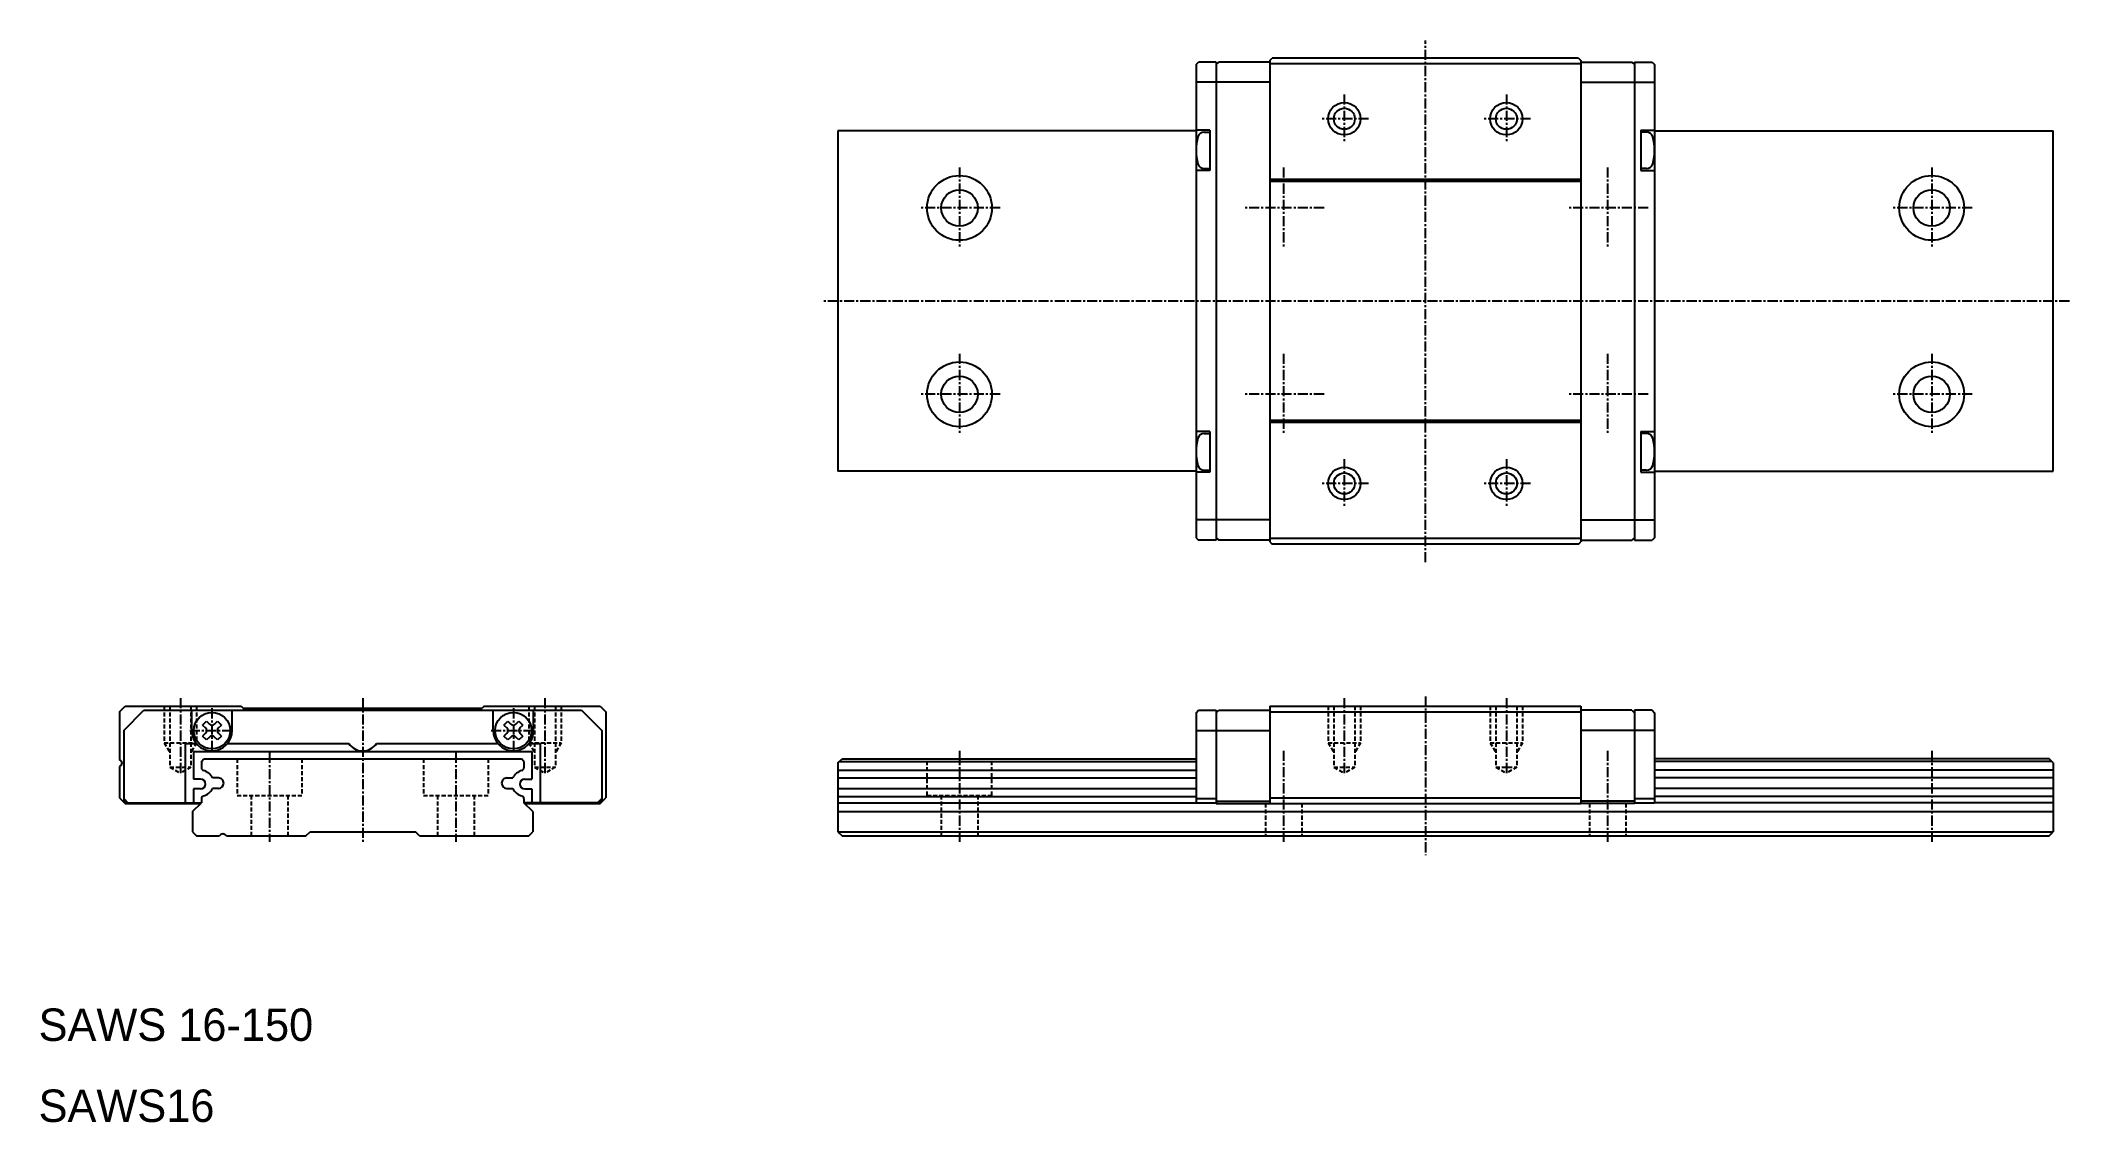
# Model space of a CAD drawing. Extents: x 10 to 261, y 10 to 143.
import ezdxf

# ---------------------------------------------------------------- set-up
doc = ezdxf.new("R2010")
doc.units = 0
doc.linetypes.add('CENTER', pattern=[2, 1.25, -0.25, 0.25, -0.25])
doc.linetypes.add('DASHED', pattern=[0.75, 0.5, -0.25])
doc.layers.get('0').update_dxf_attribs({"linetype": 'CONTINUOUS'})
doc.layers.add('CENTER', color=1, linetype='CENTER')

msp = doc.modelspace()

# ---------------------------------------------------------------- linework, layer by layer
at = {"color": 7, "linetype": 'CONTINUOUS'}
for p, q in [((152.866653, 140.500004), (152.866653, 82.100004)), ((152.866663, 140.500014), (153.166653, 140.800014)), ((155.366663, 140.800004), (153.166653, 140.800004)), ((155.366653, 140.799994), (155.366653, 81.799994)), ((155.366663, 140.500004), (155.666653, 140.800004)), ((161.966653, 140.799994), (155.666643, 140.799994)), ((161.966653, 140.999994), (162.266653, 141.299994)), ((161.966653, 141.000004), (161.966653, 81.599994)), ((200.366653, 140.599994), (161.966653, 140.599994)), ((200.066653, 141.299994), (162.266653, 141.299994)), ((200.066653, 141.300004), (200.366653, 141.000004)), ((200.366653, 141.000004), (200.366653, 81.599994)), ((200.366653, 140.799994), (206.666653, 140.799994)), ((206.666663, 140.800004), (206.966663, 140.500014)), ((206.966653, 140.800004), (209.166653, 140.800004)), ((206.966653, 140.799994), (206.966653, 81.799994)), ((209.166653, 140.800014), (209.466663, 140.500014)), ((209.466653, 140.500014), (209.466653, 82.100004)), ((155.366653, 138.299994), (152.866653, 138.299994)), ((161.966653, 138.299994), (155.366653, 138.299994)), ((200.366653, 138.299994), (206.966653, 138.299994)), ((206.966653, 138.299994), (209.466653, 138.299994)), ((152.866653, 132.299994), (108.666663, 132.299994)), ((108.666663, 132.299994), (108.666663, 90.299994)), ((154.566653, 132.400004), (152.866653, 132.400004)), ((153.872913, 132.150014), (154.566663, 132.150014)), ((154.566653, 132.400004), (154.566653, 127.400004)), ((207.766653, 132.400004), (207.766653, 127.400004)), ((207.766653, 132.400004), (209.466653, 132.400004)), ((208.460403, 132.150014), (207.766663, 132.150014)), ((209.466653, 132.299994), (258.666663, 132.299994)), ((258.666663, 90.299994), (258.666663, 132.299994)), ((154.566653, 127.400004), (152.866653, 127.400004)), ((153.872913, 127.650014), (154.566663, 127.650014)), ((200.366653, 126.299994), (161.966653, 126.299994)), ((200.366653, 126.049994), (161.966653, 126.049994)), ((207.766653, 127.400004), (209.466653, 127.400004)), ((208.460403, 127.650014), (207.766663, 127.650014)), ((154.566653, 95.200004), (152.866653, 95.200004)), ((154.566653, 95.200004), (154.566653, 90.200004)), ((200.366653, 96.549994), (161.966653, 96.549994)), ((200.366653, 96.299994), (161.966653, 96.299994)), ((207.766653, 95.200004), (207.766653, 90.200004)), ((207.766653, 95.200004), (209.466653, 95.200004)), ((153.872913, 94.950004), (154.566663, 94.950004)), ((208.460403, 94.950004), (207.766663, 94.950004)), ((152.866653, 90.299994), (108.666663, 90.299994)), ((154.566653, 90.200004), (152.866653, 90.200004)), ((153.872913, 90.450004), (154.566663, 90.450004)), ((207.766653, 90.200004), (209.466653, 90.200004)), ((208.460403, 90.450004), (207.766663, 90.450004)), ((209.466653, 90.299994), (258.666663, 90.299994)), ((155.366653, 84.299994), (152.866653, 84.299994)), ((161.966653, 84.299994), (155.366653, 84.299994)), ((200.366653, 84.299994), (206.966653, 84.299994)), ((206.966653, 84.299994), (209.466653, 84.299994)), ((152.866663, 82.100004), (153.166663, 81.800014)), ((155.366663, 81.800004), (153.166653, 81.800004)), ((155.366653, 82.100004), (155.666663, 81.800004)), ((161.966653, 81.799994), (155.666653, 81.799994)), ((200.366653, 82.000004), (161.966653, 82.000004)), ((161.966653, 81.600004), (162.266653, 81.300004)), ((200.066653, 81.299994), (162.266653, 81.299994)), ((200.066653, 81.300004), (200.366653, 81.600004)), ((200.366653, 81.799994), (206.666653, 81.799994)), ((206.966653, 82.100004), (206.666663, 81.800004)), ((206.966653, 81.800004), (209.166653, 81.800004)), ((209.466653, 82.100004), (209.166653, 81.800004)), ((20, 60.599994), (20.7, 61.299994)), ((20, 60.599994), (20, 54.724264)), ((20.500004, 58.299994), (23.000003, 60.799994)), ((20.700002, 61.299994), (35, 61.299994)), ((23, 60.799994), (77.000003, 60.799994)), ((28.900004, 58.299994), (28.900004, 60.799994)), ((33.900004, 58.299994), (33.900004, 60.799994)), ((35.000009, 61.299994), (35.250004, 61.049994)), ((35.25, 61.049994), (64.750003, 61.049994)), ((64.999993, 61.299994), (64.750003, 61.049994)), ((65.000003, 61.299994), (79.300003, 61.299994)), ((66.099993, 58.299994), (66.099993, 60.799994)), ((71.099993, 58.299994), (71.099993, 60.799994)), ((77.000003, 60.799994), (79.500003, 58.299994)), ((79.300003, 61.299994), (80.000003, 60.599994)), ((80.000003, 60.599994), (80.000003, 50)), ((152.866653, 60.499994), (153.166653, 60.799994)), ((152.866653, 60.500004), (152.866653, 49.399984)), ((153.166653, 60.799994), (155.366653, 60.799994)), ((155.366653, 60.499994), (155.666663, 60.799994)), ((155.366653, 60.799984), (155.366653, 49.299998)), ((155.666663, 60.799984), (161.966653, 60.799984)), ((161.966653, 61.299994), (200.366653, 61.299994)), ((161.966653, 61.299994), (161.966653, 49.299998)), ((161.966653, 60.599994), (200.366653, 60.599994)), ((200.366653, 61.299994), (200.366653, 49.299998)), ((206.666653, 60.799984), (200.366663, 60.799984)), ((206.666653, 60.799984), (206.966663, 60.499974)), ((206.966653, 60.799994), (206.966653, 49.299998)), ((209.166653, 60.799994), (206.966653, 60.799994)), ((209.166653, 60.799994), (209.466653, 60.499994)), ((209.466653, 60.500004), (209.466653, 49.399994)), ((20.5, 58.299994), (20.5, 49.599996)), ((30.237188, 58.985334), (30.714642, 59.462794)), ((30.237192, 58.985344), (30.60434, 58.618194)), ((30.714646, 57.137184), (30.237192, 57.614634)), ((30.604344, 57.981784), (30.237195, 57.614634)), ((30.714638, 59.462794), (31.081787, 59.095644)), ((31.718189, 59.095634), (32.085345, 59.462784)), ((32.562792, 57.614644), (32.085338, 57.137194)), ((32.085341, 59.462784), (32.562795, 58.985334)), ((32.562788, 57.614644), (32.195639, 57.981794)), ((32.195643, 58.618174), (32.562799, 58.985334)), ((67.437183, 58.985334), (67.914633, 59.462784)), ((67.437193, 58.985334), (67.804343, 58.618184)), ((67.804333, 57.981794), (67.437193, 57.614644)), ((67.914643, 57.137184), (67.437193, 57.614634)), ((67.914643, 59.462774), (68.281783, 59.095634)), ((68.918193, 59.095644), (69.285343, 59.462794)), ((69.762783, 57.614634), (69.285333, 57.137184)), ((69.285343, 59.462784), (69.762793, 58.985334)), ((69.762783, 57.614634), (69.395633, 57.981784)), ((69.395643, 58.618194), (69.762793, 58.985334)), ((79.500003, 58.299994), (79.500003, 49.599996)), ((152.866653, 58.299994), (155.366653, 58.299994)), ((155.366653, 58.299994), (161.966653, 58.299994)), ((206.966653, 58.299994), (200.366653, 58.299994)), ((209.466653, 58.299994), (206.966653, 58.299994)), ((28.099996, 56.699994), (28.099996, 49.399984)), ((28.099996, 56.699994), (29.479065, 56.699994)), ((29.099996, 55.699994), (29.099996, 52.299998)), ((29.099996, 55.699994), (70.900003, 55.699994)), ((31.081798, 57.504334), (30.714649, 57.137184)), ((32.085341, 57.137194), (31.718193, 57.504344)), ((33.320933, 56.699994), (48.276634, 56.699994)), ((51.723372, 56.699994), (66.679053, 56.699994)), ((68.281793, 57.504334), (67.914643, 57.137184)), ((69.285333, 57.137184), (68.918183, 57.504334)), ((70.520933, 56.699994), (71.900003, 56.699994)), ((70.900003, 55.699994), (70.900003, 52.299998)), ((71.900003, 56.699994), (71.900003, 49.399984)), ((20, 53.875734), (20, 50)), ((20.212138, 54.512124), (20.000007, 54.724264)), ((20.212138, 54.087854), (20.000007, 53.875724)), ((30.099996, 54.500004), (30.099996, 53.707884)), ((30.100001, 54.499994), (30.400003, 54.799994)), ((30.400004, 54.799994), (69.599993, 54.799994)), ((69.900003, 54.499994), (69.600003, 54.799994)), ((69.900003, 54.500004), (69.900003, 53.707884)), ((108.666663, 54.299994), (109.166663, 54.799994)), ((108.666663, 54.299994), (108.666663, 45.799998)), ((108.666663, 53.42217), (152.866653, 53.42217)), ((108.866673, 54.500004), (152.866653, 54.500004)), ((109.166663, 54.799994), (152.866653, 54.799994)), ((258.166663, 54.799994), (209.466653, 54.799994)), ((258.466653, 54.500004), (209.466653, 54.500004)), ((258.666663, 53.42217), (209.466653, 53.42217)), ((258.666663, 54.299994), (258.166663, 54.799994)), ((258.666663, 54.299994), (258.666663, 45.799998)), ((30, 52.299998), (29.099996, 52.299998)), ((29.099996, 51.099996), (29.099996, 49.399984)), ((30, 51.099996), (29.099996, 51.099996)), ((32.199987, 51.149992), (31.459163, 51.149988)), ((32.199989, 52.449988), (31.459165, 52.449985)), ((67.800003, 52.449988), (68.540823, 52.449985)), ((67.800003, 51.149994), (68.540823, 51.14999)), ((70.000003, 52.299998), (70.900003, 52.299998)), ((70.000003, 51.099996), (70.900003, 51.099996)), ((70.900003, 51.099996), (70.900003, 49.399984)), ((108.666663, 52.449992), (152.866663, 52.449992)), ((108.666663, 51.149994), (152.866663, 51.149994)), ((108.666663, 50.177826), (152.866653, 50.177826)), ((258.666663, 52.449992), (209.466653, 52.449992)), ((258.666663, 51.149994), (209.466653, 51.149994)), ((258.666663, 50.177826), (209.466653, 50.177826)), ((20, 49.999993), (20.7, 49.299993)), ((20.500004, 49.599987), (20.800005, 49.299986)), ((20.500006, 49.899986), (21.000001, 49.399987)), ((20.700002, 49.299998), (30, 49.299998)), ((21, 49.399984), (30.099996, 49.399984)), ((29, 48.299998), (29, 45.799998)), ((29.00001, 48.299992), (30.100009, 49.399991)), ((30.099996, 49.89211), (30.099996, 49.399994)), ((79.000003, 49.399984), (69.899993, 49.399984)), ((69.900003, 49.89211), (69.900003, 49.399994)), ((71.000013, 48.299992), (69.900003, 49.399998)), ((70.000003, 49.299998), (79.300003, 49.299998)), ((71.000003, 48.299998), (71.000003, 45.799998)), ((79.500003, 49.899986), (79.000003, 49.399987)), ((79.200013, 49.299993), (79.500003, 49.599987)), ((79.300003, 49.299993), (80.000003, 49.999993)), ((108.666663, 49.399994), (152.866653, 49.399994)), ((108.666663, 48.299998), (258.666663, 48.299998)), ((152.866663, 49.899984), (155.366663, 49.899984)), ((152.866663, 49.399984), (155.366663, 49.399984)), ((155.366653, 49.599996), (161.966653, 49.599996)), ((155.366653, 49.299998), (161.966653, 49.299998)), ((161.966653, 50), (200.366653, 50)), ((161.966653, 49.299998), (200.366653, 49.299998)), ((206.966653, 49.599996), (200.366653, 49.599996)), ((206.966653, 49.299998), (200.366653, 49.299998)), ((206.966653, 49.899984), (209.466653, 49.899984)), ((206.966653, 49.399984), (209.466653, 49.399984)), ((258.666663, 49.399994), (209.466653, 49.399994)), ((29.000002, 45.799993), (29.500007, 45.299989)), ((29.5, 45.299998), (32.316986, 45.299998)), ((33.183004, 45.299988), (43.000003, 45.299988)), ((43.000003, 45.299989), (43.500003, 45.799993)), ((43.500003, 45.799998), (56.500003, 45.799998)), ((57.000003, 45.299989), (56.500003, 45.799993)), ((57.000003, 45.299998), (70.500003, 45.299998)), ((70.500003, 45.299996), (71.000003, 45.799993)), ((108.666653, 45.8), (109.166653, 45.299996)), ((108.666663, 45.799998), (258.666663, 45.799998)), ((109.166663, 45.299998), (258.166672, 45.299998)), ((258.166672, 45.299998), (258.666653, 45.799986))]:
    msp.add_line(p, q, dxfattribs=at)
at = {"color": 3, "linetype": 'DASHED'}
for p, q in [((25.5, 61.299994), (25.5, 56.799994)), ((26.2, 61.299994), (26.2, 53.799994)), ((28.8, 61.299994), (28.8, 53.799994)), ((29.5, 61.299994), (29.5, 56.799994)), ((70.500003, 61.299994), (70.500003, 56.799994)), ((71.200003, 61.299994), (71.200003, 53.799994)), ((73.800003, 61.299994), (73.800003, 53.799994)), ((74.500003, 61.299994), (74.500003, 56.799994)), ((169.166653, 61.299994), (169.166653, 56.799994)), ((169.866653, 61.299994), (169.866653, 53.799994)), ((172.466653, 61.299994), (172.466653, 53.799994)), ((173.166653, 61.299994), (173.166653, 56.799994)), ((189.166653, 61.299994), (189.166653, 56.799994)), ((189.866653, 61.299994), (189.866653, 53.799994)), ((192.466653, 61.299994), (192.466653, 53.799994)), ((193.166653, 61.299994), (193.166653, 56.799994)), ((25.5, 56.799994), (29.5, 56.799994)), ((25.5, 56.799994), (26.2, 55.587558)), ((29.5, 56.799994), (28.8, 55.587558)), ((70.500003, 56.799994), (74.500003, 56.799994)), ((70.500003, 56.799994), (71.200003, 55.587558)), ((74.500003, 56.799994), (73.800003, 55.587558)), ((169.166653, 56.799994), (173.166653, 56.799994)), ((169.166653, 56.799994), (169.866653, 55.587558)), ((173.166653, 56.799994), (172.466653, 55.587558)), ((189.166653, 56.799994), (193.166653, 56.799994)), ((189.166653, 56.799994), (189.866653, 55.587558)), ((193.166653, 56.799994), (192.466653, 55.587558)), ((26.2, 53.799994), (28.8, 53.799994)), ((26.2, 53.799994), (27.5, 53.049439)), ((28.8, 53.799994), (27.5, 53.049439)), ((34.5, 54.799994), (34.5, 50.299998)), ((42.500003, 54.799994), (42.500003, 50.299998)), ((57.500003, 54.799994), (57.500003, 50.299998)), ((65.500003, 54.799994), (65.500003, 50.299998)), ((71.200003, 53.799994), (73.800003, 53.799994)), ((71.200003, 53.799994), (72.500003, 53.049439)), ((73.800003, 53.799994), (72.500003, 53.049439)), ((119.666663, 50.299988), (119.666663, 54.799994)), ((127.666663, 50.299988), (127.666663, 54.799994)), ((169.866653, 53.799994), (172.466653, 53.799994)), ((169.866653, 53.799994), (171.166653, 53.049439)), ((172.466653, 53.799994), (171.166653, 53.049439)), ((189.866653, 53.799994), (192.466653, 53.799994)), ((189.866653, 53.799994), (191.166653, 53.049439)), ((192.466653, 53.799994), (191.166653, 53.049439)), ((34.5, 50.299998), (42.500003, 50.299998)), ((36.25, 50.299998), (36.25, 45.299998)), ((40.75, 50.299998), (40.75, 45.299998)), ((57.500003, 50.299998), (65.500003, 50.299998)), ((59.250003, 50.299998), (59.250003, 45.299998)), ((63.750003, 50.299998), (63.750003, 45.299998)), ((119.666653, 50.299988), (127.666653, 50.299988)), ((121.416663, 50.299988), (121.416663, 45.299998)), ((125.916663, 50.299988), (125.916663, 45.299998)), ((161.416653, 49.299998), (161.416653, 45.299998)), ((165.916653, 49.299998), (165.916653, 45.299998)), ((201.416653, 49.299998), (201.416653, 45.299998)), ((205.916653, 49.299998), (205.916653, 45.299998))]:
    msp.add_line(p, q, dxfattribs=at)
at = {"color": 3, "linetype": 'CONTINUOUS'}
for centre in [(171.166653, 133.799994), (191.166653, 133.799994), (171.166653, 88.799994), (191.166653, 88.799994)]:
    msp.add_circle(centre, 2, dxfattribs=at)
for centre in [(171.166653, 133.799994), (191.166653, 133.799994), (171.166653, 88.799994), (191.166653, 88.799994)]:
    msp.add_circle(centre, 1.3)
at = {"color": 7, "linetype": 'CONTINUOUS'}
for centre, radius in [((123.666663, 122.799994), 4), ((243.666653, 122.799994), 4), ((123.666663, 122.799994), 2.25), ((243.666653, 122.799994), 2.25), ((123.666663, 99.799994), 4), ((243.666653, 99.799994), 4), ((123.666663, 99.799994), 2.25), ((243.666653, 99.799994), 2.25), ((31.399994, 58.299984), 2.25), ((68.600003, 58.299984), 2.25)]:
    msp.add_circle(centre, radius, dxfattribs=at)
for centre, radius, start, end in [((158.866663, 129.900014), 6, 163.80865, 196.19134), ((153.872913, 131.350004), 0.8, 89.999982, 163.80859), ((208.460403, 131.350004), 0.8, 16.191336, 89.999982), ((203.466653, 129.900014), 6, 343.80864, 16.19134), ((153.872913, 128.450014), 0.8, 196.19135, 269.99996), ((208.460403, 128.450004), 0.8, 269.99996, 343.80857), ((158.866663, 92.700004), 6, 163.80865, 196.19134), ((153.872913, 94.150014), 0.8, 89.999982, 163.80859), ((208.460403, 94.150014), 0.8, 16.191336, 89.999982), ((203.466653, 92.700004), 6, 343.80864, 16.19134), ((153.872913, 91.250004), 0.8, 196.19135, 269.99996), ((208.460403, 91.250004), 0.8, 269.99996, 343.80857), ((31.400004, 58.299994), 2.5, 180.00004, 0), ((30.286143, 58.299984), 0.45, 315.00001, 44.99999), ((31.399994, 59.413834), 0.45, 225.00005, 314.99999), ((31.399994, 57.186144), 0.45, 45.000001, 134.99995), ((32.513835, 58.299984), 0.45, 135, 224.99998), ((68.599993, 58.299994), 2.5, 180.00004, 0), ((67.486153, 58.299984), 0.45, 315.00001, 44.99999), ((68.600003, 59.413834), 0.45, 225.00005, 314.99999), ((68.600003, 57.186144), 0.45, 45.000001, 134.99995), ((69.713843, 58.299984), 0.45, 135, 224.99998), ((50.000003, 57.899994), 2.1, 214.84990458, 325.15009542), ((20, 54.299994), 0.3, 315, 45), ((30.450002, 53.707884), 0.35, 179.99996, 254.37646), ((29.884033, 51.684031), 1.7515, 25.932794, 74.376443), ((70.115963, 51.684031), 1.7515, 105.62347, 154.06716), ((69.550003, 53.707884), 0.35, 285.62356, 0), ((30, 51.699992), 0.6, 270.00002, 89.99998), ((30.450002, 49.89211), 0.35, 105.62347, 179.99996), ((29.884033, 51.915965), 1.7515, 285.62356, 334.06689), ((32.199992, 51.799988), 0.65, 0, 90.000146), ((32.199992, 51.799988), 0.65, 270.00029, 359.99998), ((67.800003, 51.799988), 0.65, 89.999873, 180.00002), ((67.800003, 51.799988), 0.65, 180.00004, 269.99969), ((70.115963, 51.915965), 1.7515, 205.93312, 254.37653), ((70.000003, 51.699992), 0.6, 89.999982, 269.99995), ((69.550003, 49.89211), 0.35, 0, 74.376443), ((32.74999, 45.049988), 0.5, 30.000001, 149.99959)]:
    msp.add_arc(centre, radius, start, end, dxfattribs=at)
at = {"layer": 'CENTER', "color": 1, "linetype": 'CENTER'}
for p, q in [((181.166653, 79.064636), (181.166653, 143.450666)), ((171.166653, 136.799994), (171.166653, 130.799994)), ((191.166653, 136.799994), (191.166653, 130.799994)), ((174.166653, 133.799994), (168.166653, 133.799994)), ((194.166653, 133.799994), (188.166653, 133.799994)), ((123.666663, 127.799994), (123.666663, 117.799994)), ((163.666653, 127.799994), (163.666653, 117.799994)), ((203.666653, 127.799994), (203.666653, 117.799994)), ((243.666653, 127.799994), (243.666653, 117.799994)), ((128.666663, 122.799994), (118.666663, 122.799994)), ((168.666653, 122.799994), (158.666653, 122.799994)), ((208.666653, 122.799994), (198.666653, 122.799994)), ((248.666653, 122.799994), (238.666653, 122.799994)), ((260.666663, 111.299994), (106.666663, 111.299994)), ((123.666663, 104.799994), (123.666663, 94.799994)), ((163.666653, 104.799994), (163.666653, 94.799994)), ((203.666653, 104.799994), (203.666653, 94.799994)), ((243.666653, 104.799994), (243.666653, 94.799994)), ((128.666663, 99.799994), (118.666663, 99.799994)), ((168.666653, 99.799994), (158.666653, 99.799994)), ((208.666653, 99.799994), (198.666653, 99.799994)), ((248.666653, 99.799994), (238.666653, 99.799994)), ((171.166653, 91.799994), (171.166653, 85.799994)), ((191.166653, 91.799994), (191.166653, 85.799994)), ((174.166653, 88.799994), (168.166653, 88.799994)), ((194.166653, 88.799994), (188.166653, 88.799994)), ((27.5, 62.299994), (27.5, 52.776235)), ((31.399994, 61.049994), (31.399994, 55.549994)), ((50.000003, 62.299994), (50.000003, 44.299998)), ((68.600003, 61.049994), (68.600003, 55.549994)), ((72.500003, 62.299994), (72.500003, 52.776235)), ((171.166653, 62.299994), (171.166653, 52.776235)), ((181.166653, 62.512994), (181.166653, 42.919784)), ((191.166653, 62.299994), (191.166653, 52.776235)), ((28.649994, 58.299994), (34.149994, 58.299994)), ((65.850003, 58.299994), (71.350003, 58.299994)), ((38.5, 55.549994), (38.5, 44.549998)), ((61.500003, 55.549994), (61.500003, 44.549998)), ((123.666663, 55.799994), (123.666663, 44.299998)), ((163.666653, 55.799994), (163.666653, 44.299998)), ((203.666653, 55.799994), (203.666653, 44.299998)), ((243.666663, 55.799994), (243.666663, 44.299998))]:
    msp.add_line(p, q, dxfattribs=at)

# ---------------------------------------------------------------- texts
for s, p in [('SAWS 16-150', (10, 20)), ('SAWS16', (10, 10))]:
    msp.add_text(s, height=4).set_placement(p)

doc.saveas('drawing.dxf')
